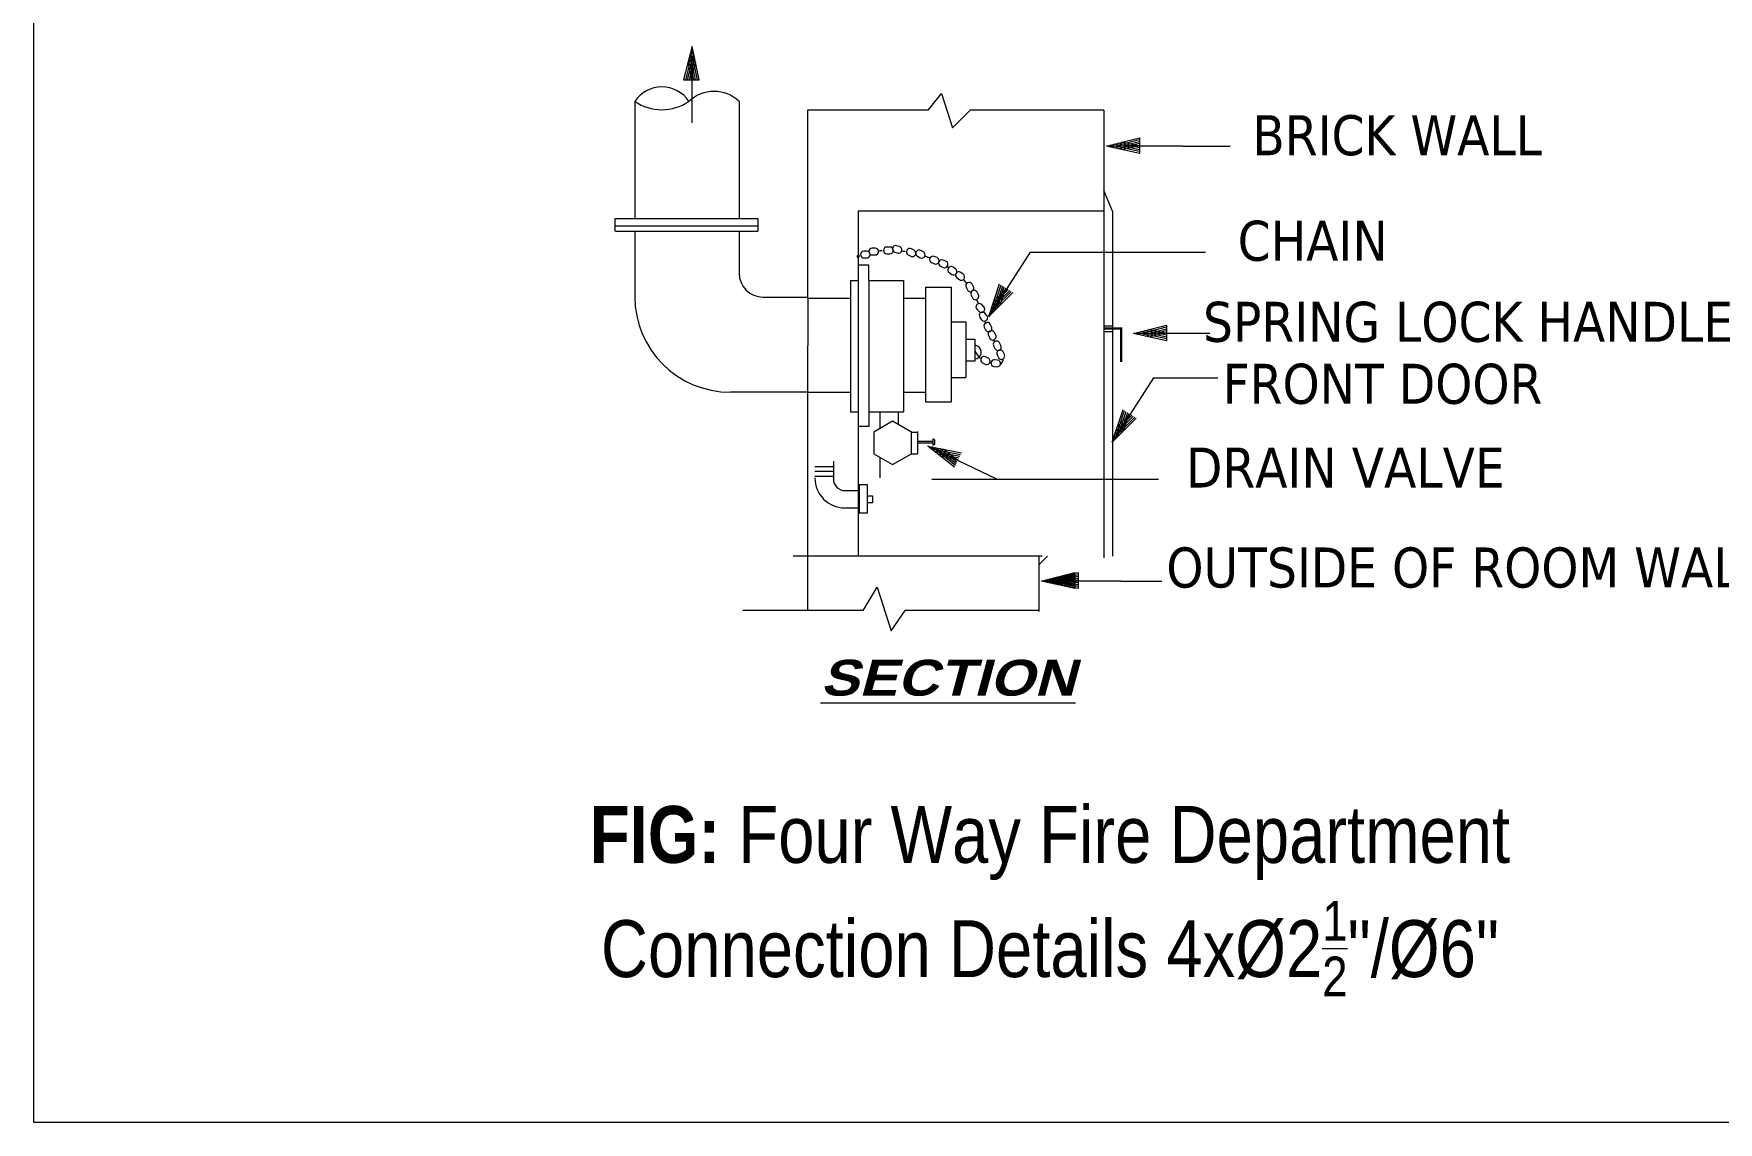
# Model space of a CAD drawing. Header units: inches. Extents: x -98933 to 1585249, y -3352739 to 192771.
# Drawn here: x -1267.9 to -878.5, y 49085 to 49336.7 of the extents above; entities that cross this region are included whole.
import ezdxf
from ezdxf.enums import TextEntityAlignment as Align

# ---------------------------------------------------------------- set-up
doc = ezdxf.new("R2010")
doc.units = ezdxf.units.IN
doc.header["$MEASUREMENT"] = 0
doc.layers.get('0').update_dxf_attribs({"lineweight": 0})
for name, color, linetype, lineweight in [('BODY', 7, 'Continuous', 5), ('DIM', 7, 'Continuous', 0), ('FF-PIPE', 14, 'Continuous', 35), ('HATCH', 252, 'Continuous', 0), ('Text', 7, 'Continuous', 0), ('TEXT-1', 7, 'Continuous', 0)]:
    doc.layers.add(name, color=color, linetype=linetype, lineweight=lineweight)
doc.styles.add('ARIAL', font='times.ttf')
doc.styles.add('arial narrow', font='tahoma.ttf')
doc.styles.add('ROMANTIC', font='')
doc.styles.get('ROMANTIC').set_extended_font_data('Arial Black', italic=True)

# ---------------------------------------------------------------- blocks, each defined once
blk = doc.blocks.new('swqe')
at = {"layer": 'BODY', "lineweight": 0}
for p, q in [((213259, -19135.19), (213266.43, -19125.95)), ((213266.43, -19125.95), (213272.69, -19145.23)), ((213094.05, -19130.34), (213094.05, -19196.18)), ((213152.7, -19130.34), (213152.7, -19196.18)), ((213259, -19135.19), (213191.19, -19135.19)), ((213191.19, -19135.19), (213191.19, -19241)), ((213272.69, -19145.23), (213282.51, -19135.19)), ((213357.66, -19135.19), (213282.51, -19135.19)), ((213357.66, -19135.19), (213357.66, -19192.03)), ((213362.61, -19192.03), (213357.66, -19180.52)), ((213357.66, -19192.03), (213219.57, -19192.03)), ((213219.57, -19192.03), (213219.57, -19231.16)), ((213357.66, -19192.03), (213357.66, -19387.1)), ((213362.61, -19192.03), (213362.61, -19386.02)), ((213082.87, -19196.18), (213082.87, -19203.31)), ((213083.15, -19196.18), (213163.25, -19196.18)), ((213083.15, -19200.25), (213163.25, -19200.25)), ((213083.15, -19203.31), (213163.25, -19203.31)), ((213094.05, -19203.31), (213094.05, -19240.14)), ((213152.7, -19203.31), (213152.7, -19226.96)), ((213163.25, -19196.18), (213163.25, -19203.31)), ((213225.65, -19222.49), (213219.57, -19222.49)), ((213225.65, -19231.16), (213225.65, -19222.49)), ((213215.38, -19231.16), (213219.57, -19231.16)), ((213215.38, -19231.16), (213215.38, -19241)), ((213225.65, -19231.16), (213245.15, -19231.16)), ((213225.65, -19231.16), (213225.65, -19313.19)), ((213245.15, -19231.16), (213245.15, -19304.99)), ((213191.19, -19241), (213215.38, -19241)), ((213245.15, -19241), (213257.47, -19241)), ((213257.47, -19234.73), (213257.47, -19299.38)), ((213257.47, -19234.73), (213271.85, -19234.73)), ((213271.85, -19234.73), (213271.85, -19299.38)), ((213271.85, -19254.32), (213280.06, -19254.32)), ((213280.06, -19254.32), (213280.06, -19285.67)), ((213357.66, -19256.54), (213362.61, -19256.54)), ((213357.66, -19259.75), (213362.61, -19259.75)), ((213280.06, -19264.12), (213285.19, -19264.12)), ((213285.19, -19264.12), (213285.19, -19276.36)), ((213285.19, -19276.36), (213280.06, -19276.36)), ((213271.85, -19285.67), (213280.06, -19285.67)), ((213191.19, -19293.9), (213191.19, -19416.71)), ((213191.19, -19293.9), (213215.38, -19293.9)), ((213215.38, -19293.9), (213215.38, -19304.99)), ((213245.15, -19293.9), (213257.47, -19293.9)), ((213257.47, -19299.38), (213271.85, -19299.38)), ((213215.38, -19304.99), (213219.57, -19304.99)), ((213219.57, -19304.99), (213219.57, -19386.02)), ((213225.65, -19304.99), (213245.15, -19304.99)), ((213231.77, -19304.99), (213231.77, -19314.34)), ((213242.18, -19304.99), (213242.18, -19312.03)), ((213225.65, -19313.19), (213219.57, -19313.1)), ((213249.53, -19316.27), (213252.92, -19316.27)), ((213252.92, -19315.94), (213252.92, -19328.57)), ((213252.92, -19321.39), (213261.63, -19321.39)), ((213252.92, -19322.39), (213261.63, -19322.39)), ((213261.63, -19320.03), (213261.92, -19320.03)), ((213261.63, -19320.03), (213261.63, -19323.76)), ((213261.92, -19323.76), (213261.63, -19323.76)), ((213262.48, -19320.61), (213262.48, -19323.37)), ((213191.79, -19335.62), (213191.79, -19335.62)), ((213195.27, -19335.62), (213205.68, -19335.62)), ((213205.68, -19332.71), (213205.68, -19342.53)), ((213231.77, -19330.4), (213231.77, -19342.11)), ((213249.53, -19328.46), (213252.92, -19328.46)), ((213195.27, -19338.35), (213205.68, -19338.35)), ((213195.27, -19338.35), (213205.68, -19338.35)), ((213195.27, -19341.07), (213205.68, -19341.07)), ((213220.26, -19345.78), (213220.26, -19361.88)), ((213220.26, -19345.78), (213224.73, -19345.78)), ((213224.73, -19345.78), (213224.73, -19361.88)), ((213212.4, -19349.25), (213219.31, -19349.25)), ((213219.31, -19349.25), (213220.26, -19349.25)), ((213224.73, -19352.22), (213227.7, -19352.22)), ((213227.7, -19356.18), (213224.73, -19356.18)), ((213227.7, -19352.22), (213227.7, -19356.18)), ((213212.07, -19358.91), (213219.31, -19358.91)), ((213219.31, -19358.91), (213220.26, -19358.91)), ((213224.73, -19361.88), (213220.26, -19361.88)), ((213321.16, -19386.02), (213183.07, -19386.02)), ((213323.03, -19386.02), (213184.93, -19386.02)), ((213321.16, -19386.02), (213321.16, -19417.19)), ((213326.11, -19386.02), (213321.16, -19391.01)), ((213222.5, -19416.71), (213230.23, -19403.54)), ((213230.23, -19403.54), (213238.09, -19428.1)), ((213222.5, -19416.71), (213154.69, -19416.71)), ((213238.09, -19428.1), (213246.01, -19416.71)), ((213321.16, -19416.71), (213246.01, -19416.71))]:
    blk.add_line(p, q, dxfattribs=at)
blk.add_lwpolyline([(213220.09, -19216.82, 0.138248), (213219.92, -19216.74, 0.10706), (213219.67, -19216.77, 0.080555), (213219.45, -19216.88, 0.068394), (213219.23, -19217.09, 0.068394), (213219.08, -19217.35, 0.080555), (213219.02, -19217.6, 0.10706), (213219.06, -19217.84, 0.138248), (213219.17, -19217.99, 0.138248), (213219.34, -19218.06, 0.10706), (213219.58, -19218.04, 0.080555), (213219.81, -19217.92, 0.068394), (213220.03, -19217.72, 0.068394), (213220.18, -19217.46, 0.080555), (213220.24, -19217.21, 0.10706), (213220.2, -19216.97, 0.138248)], format="xyb", close=True, dxfattribs=at)
at = {"layer": 'BODY', "lineweight": 0, "const_width": 1.34}
blk.add_lwpolyline([(213357.66, -19258.07), (213364.85, -19258.07), (213367.52, -19258.07), (213367.52, -19276.86)], dxfattribs=at)
at = {"layer": 'BODY', "lineweight": 0}
blk.add_lwpolyline([(213238.98, -19334.56), (213249.53, -19328.46), (213249.53, -19316.27), (213238.98, -19310.18), (213228.42, -19316.27), (213228.42, -19328.46)], close=True, dxfattribs=at)
for centre, radius, start, end in [((213109.27, -19140.52), 18.3, 33.78579, 146.21421), ((213138.59, -19145.23), 20.51, 46.52684, 133.47316), ((213109.27, -19108.03), 27, 235.71376, 304.28624), ((213166.14, -19226.96), 13.44, 180, 270), ((213212.07, -19342.11), 16.8, 180, 270), ((213212.4, -19342.53), 6.72, 180, 270)]:
    blk.add_arc(centre, radius, start, end, dxfattribs=at)
at = {"layer": 'DIM', "lineweight": 0}
for p, q in [((213126.21, -19099.52), (213121.43, -19118.15)), ((213126.21, -19142.46), (213126.21, -19099.52)), ((213130.3, -19118.15), (213126.21, -19099.52)), ((213126.69, -19101.7), (213122.47, -19118.15)), ((213127.17, -19103.89), (213123.51, -19118.15)), ((213126.17, -19118.15), (213123.98, -19108.19)), ((213127.2, -19118.15), (213124.54, -19106.02)), ((213127.65, -19106.07), (213124.55, -19118.15)), ((213128.24, -19118.15), (213125.09, -19103.85)), ((213128.13, -19108.26), (213125.59, -19118.15)), ((213129.27, -19118.15), (213125.65, -19101.69)), ((213121.43, -19118.15), (213130.3, -19118.15)), ((213359.19, -19155.54), (213377.82, -19150.76)), ((213402.13, -19155.54), (213359.19, -19155.54)), ((213377.82, -19159.63), (213359.19, -19155.54)), ((213377.82, -19158.6), (213361.36, -19154.98)), ((213361.37, -19156.02), (213377.82, -19151.8)), ((213377.82, -19157.57), (213363.52, -19154.43)), ((213363.56, -19156.5), (213377.82, -19152.84)), ((213377.82, -19156.54), (213365.69, -19153.87)), ((213365.74, -19156.98), (213377.82, -19153.89)), ((213377.82, -19155.51), (213367.86, -19153.32)), ((213367.93, -19157.46), (213377.82, -19154.93)), ((213377.82, -19150.76), (213377.82, -19159.63)), ((213402.13, -19155.54), (213428.76, -19155.54)), ((213316.24, -19215.15), (213293.04, -19251.28)), ((213316.24, -19215.15), (213414.86, -19215.15)), ((213293.04, -19251.28), (213299.09, -19233.03)), ((213294.63, -19249.7), (213299.96, -19233.59)), ((213294.63, -19249.7), (213299.96, -19233.59)), ((213306.55, -19237.82), (213293.04, -19251.28)), ((213305.69, -19237.26), (213293.75, -19249.16)), ((213304.82, -19236.7), (213294.45, -19247.04)), ((213303.95, -19236.15), (213295.15, -19244.91)), ((213303.08, -19235.59), (213295.86, -19242.79)), ((213296.21, -19248.13), (213300.84, -19234.15)), ((213297.8, -19246.55), (213301.72, -19234.71)), ((213299.38, -19244.97), (213302.59, -19235.28)), ((213374.35, -19260.9), (213392.98, -19256.12)), ((213392.98, -19264.99), (213374.35, -19260.9)), ((213417.29, -19260.9), (213374.35, -19260.9)), ((213392.98, -19263.96), (213376.52, -19260.34)), ((213376.53, -19261.38), (213392.98, -19257.16)), ((213392.98, -19262.93), (213378.68, -19259.79)), ((213378.72, -19261.86), (213392.98, -19258.2)), ((213392.98, -19261.9), (213380.85, -19259.23)), ((213380.9, -19262.34), (213392.98, -19259.24)), ((213392.98, -19260.86), (213383.02, -19258.68)), ((213383.09, -19262.82), (213392.98, -19260.28)), ((213392.98, -19256.12), (213392.98, -19264.99)), ((213385.65, -19285.81), (213362.45, -19321.95)), ((213385.65, -19285.81), (213421.79, -19285.81)), ((213362.45, -19321.95), (213368.5, -19303.69)), ((213375.96, -19308.48), (213362.45, -19321.95)), ((213375.09, -19307.93), (213363.15, -19319.82)), ((213374.22, -19307.37), (213363.86, -19317.7)), ((213364.03, -19320.37), (213369.37, -19304.25)), ((213364.03, -19320.37), (213369.37, -19304.25)), ((213373.36, -19306.81), (213364.56, -19315.58)), ((213372.49, -19306.25), (213365.26, -19313.45)), ((213365.62, -19318.79), (213370.25, -19304.81)), ((213367.2, -19317.21), (213371.12, -19305.38)), ((213368.79, -19315.63), (213372, -19305.94)), ((213258.78, -19324.25), (213277.64, -19327.99)), ((213273.81, -19335.99), (213258.78, -19324.25)), ((213297.5, -19342.79), (213258.78, -19324.25)), ((213260.54, -19325.62), (213277.19, -19328.92)), ((213274.26, -19335.06), (213260.97, -19324.68)), ((213262.3, -19327), (213276.74, -19329.86)), ((213274.7, -19334.13), (213263.17, -19325.12)), ((213275.15, -19333.19), (213265.36, -19325.55)), ((213275.59, -19332.26), (213267.56, -19325.99)), ((213264.07, -19328.38), (213276.29, -19330.8)), ((213265.83, -19329.76), (213275.84, -19331.74)), ((213261, -19342.79), (213388.52, -19342.79)), ((213322.69, -19400.1), (213341.32, -19395.32)), ((213365.63, -19400.1), (213322.69, -19400.1)), ((213341.32, -19404.2), (213322.69, -19400.1)), ((213324.56, -19400.1), (213343.19, -19395.32)), ((213367.5, -19400.1), (213324.56, -19400.1)), ((213343.19, -19404.2), (213324.56, -19400.1)), ((213341.32, -19403.16), (213324.86, -19399.55)), ((213324.87, -19400.58), (213341.32, -19396.36)), ((213343.19, -19403.16), (213326.73, -19399.55)), ((213326.74, -19400.58), (213343.19, -19396.36)), ((213341.32, -19402.13), (213327.02, -19398.99)), ((213327.06, -19401.06), (213341.32, -19397.41)), ((213343.19, -19402.13), (213328.89, -19398.99)), ((213328.93, -19401.06), (213343.19, -19397.41)), ((213341.32, -19401.1), (213329.19, -19398.43)), ((213329.24, -19401.54), (213341.32, -19398.45)), ((213343.19, -19401.1), (213331.06, -19398.43)), ((213331.11, -19401.54), (213343.19, -19398.45)), ((213341.32, -19400.07), (213331.36, -19397.88)), ((213331.43, -19402.02), (213341.32, -19399.49)), ((213343.19, -19400.07), (213333.23, -19397.88)), ((213333.3, -19402.02), (213343.19, -19399.49)), ((213341.32, -19395.32), (213341.32, -19404.2)), ((213343.19, -19395.32), (213343.19, -19404.2)), ((213367.5, -19400.1), (213390.39, -19400.1))]:
    blk.add_line(p, q, dxfattribs=at)
at = {"layer": 'DIM', "color": 7}
blk.add_lwpolyline([(212756.14, -18621.76), (213861.34, -18621.76), (213861.34, -19704.49), (212756.14, -19704.49)], close=True, dxfattribs=at)
at = {"layer": 'HATCH', "color": 7, "lineweight": 0}
for p, q in [((213219.57, -19230.48), (213219.57, -19307.69)), ((213166.14, -19240.4), (213191.19, -19240.4)), ((213191.23, -19241), (213191.19, -19294.49)), ((213215.38, -19240.6), (213215.38, -19293.9)), ((213191.19, -19293.9), (213147.81, -19293.9))]:
    blk.add_line(p, q, dxfattribs=at)
at = {"layer": 'HATCH', "lineweight": 0}
for p, q in [((213293.63, -19277.13), (213294.24, -19277.29)), ((213261.92, -19320.03), (213262.48, -19320.61)), ((213262.48, -19323.37), (213261.92, -19323.76))]:
    blk.add_line(p, q, dxfattribs=at)
for points in [[(213222.79, -19218.38), (213224.47, -19218.38, 1), (213224.47, -19214.61), (213222.79, -19214.61, 1)], [(213227.52, -19216.72), (213229.21, -19216.72, 1), (213229.21, -19212.95), (213227.52, -19212.95, 1)], [(213235.8, -19216.01), (213237.48, -19216.01, 1), (213237.48, -19212.24), (213235.8, -19212.24, 1)], [(213240.14, -19215.08), (213241.76, -19215.58, 1), (213242.86, -19211.98), (213241.25, -19211.49, 1)], [(213247.73, -19216.56), (213249.22, -19217.36, 1), (213251, -19214.05), (213249.52, -19213.25, 1)], [(213252.98, -19217.46), (213254.46, -19218.26, 1), (213256.25, -19214.94), (213254.76, -19214.14, 1)], [(213260.92, -19221.01), (213262.48, -19221.67, 1), (213263.94, -19218.2), (213262.38, -19217.54, 1)], [(213265.92, -19223.06), (213267.47, -19223.71, 1), (213268.93, -19220.24), (213267.38, -19219.59, 1)], [(213270.8, -19226.66), (213272.17, -19227.64, 1), (213274.36, -19224.58), (213272.98, -19223.6, 1)], [(213275.15, -19229.6), (213276.52, -19230.58, 1), (213278.71, -19227.52), (213277.34, -19226.54, 1)], [(213280.27, -19234.84), (213281.03, -19236.35, 1), (213284.4, -19234.67), (213283.64, -19233.16, 1)], [(213283.09, -19239.32), (213283.84, -19240.82, 1), (213287.21, -19239.14), (213286.46, -19237.63, 1)], [(213286.4, -19247.27), (213287.59, -19248.46, 1), (213290.25, -19245.79), (213289.06, -19244.6, 1)], [(213288.03, -19251.79), (213289.01, -19253.16, 1), (213292.07, -19250.97), (213291.09, -19249.6, 1)], [(213290.51, -19257.34), (213291.27, -19258.85, 1), (213294.63, -19257.16), (213293.88, -19255.66, 1)], [(213292.82, -19262.07), (213293.57, -19263.58, 1), (213296.94, -19261.89), (213296.18, -19260.39, 1)], [(213295.76, -19267.82), (213296.52, -19269.33, 1), (213299.88, -19267.65), (213299.13, -19266.14, 1)], [(213297.68, -19272.94), (213298.44, -19274.44, 1), (213301.8, -19272.76), (213301.05, -19271.25, 1)], [(213289.48, -19277.33), (213290.96, -19278.13, 1), (213292.76, -19274.83), (213291.28, -19274.02, 1)], [(213295.88, -19279.37), (213297.55, -19279.58, 1), (213298.02, -19275.84), (213296.34, -19275.63, 1)]]:
    blk.add_lwpolyline(points, format="xyb", close=True, dxfattribs=at)
blk.add_lwpolyline([(213285.19, -19275.14, 0.77772), (213286.74, -19268.01), (213285.19, -19267.23, 1)], format="xyb", dxfattribs=at)
for centre, radius, start, end in [((213237.35, -19276.32), 62.11, 94.00575, 96.01761), ((213237.35, -19276.32), 62.11, 81.92186, 84.08397), ((213237.35, -19276.32), 62.11, 105.97464, 106.64198), ((213237.35, -19276.32), 62.11, 68.80334, 71.86954), ((213237.35, -19276.32), 62.11, 57.60237, 58.9407), ((213242.1, -19262.68), 48.86, 37.80029, 41.17965), ((213147.81, -19240.14), 53.76, 180, 270), ((213242.1, -19262.68), 48.86, 22.39133, 25.51428), ((213389.92, -19215.24), 106.39, 201.5351, 202.08097), ((213298.47, -19263.85), 14.96, 207.43872, 228.68558), ((213389.92, -19215.24), 106.39, 207.62726, 208.23633), ((213296.7, -19274.89), 4.52, 305.73094, 2.05517)]:
    blk.add_arc(centre, radius, start, end, dxfattribs=at)
at = {"layer": 'FF-PIPE', "color": 5, "lineweight": 0, "style": 'arial narrow'}
for s, p in [('BRICK WALL', (213522.64, -19160.61)), ('CHAIN', (213475.12, -19219.96)), ('SPRING LOCK HANDLE', (213562.45, -19265.55)), ('FRONT DOOR', (213514.33, -19300.4)), ('DRAIN VALVE', (213493.51, -19347.51)), ('OUTSIDE OF ROOM WALL', (213561.36, -19403.71))]:
    blk.add_text(s, height=22.5, dxfattribs=at).set_placement(p, align=Align.CENTER)
at = {"layer": 'Text', "color": 0, "lineweight": 0, "insert": (213327.44, -19526.58), "char_height": 32, "width": 989.9466, "attachment_point": 2, "style": 'ARIAL'}
blk.add_mtext('\\A1;{\\fArial Narrow|b1|i0|c0|p34;FIG:\\fArial Narrow|b0|i0|c0|p34; Four Way Fire Department \\PConnection Details 4xØ2\\H0.7x;\\S1/2;\\H1.429x;"/Ø6"}', dxfattribs=at)
at = {"layer": 'TEXT-1', "lineweight": 0, "style": 'ROMANTIC'}
blk.add_text('%%USECTION', height=20.159, dxfattribs=at).set_placement((213198.47, -19464.53))

msp = doc.modelspace()

# ---------------------------------------------------------------- block references
at = {"color": 0, "lineweight": -2, "xscale": 0.4111037293332629, "yscale": 0.4111037293332629, "zscale": 0.4111037293385709}
msp.add_blockref('swqe', (-88732.7, 57185.61), dxfattribs=at)

doc.saveas('drawing.dxf')
